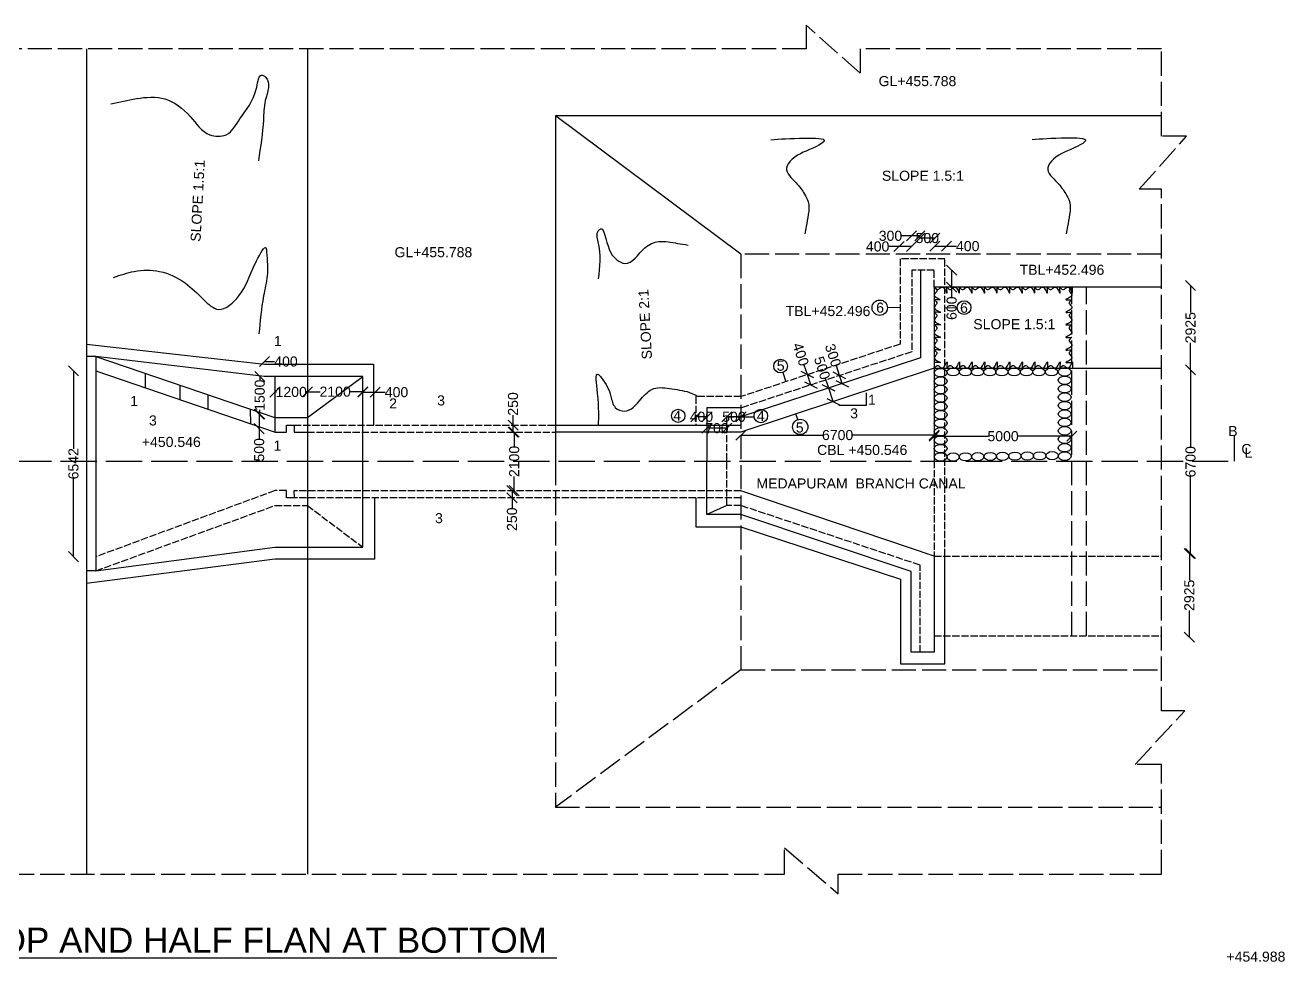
# Model space of a CAD drawing. Header units: millimetres. Extents: x 45862758 to 45885455, y 22181520 to 22197391.
# Drawn here: x 45866778 to 45873040, y 22189857 to 22194516 of the extents above; entities that cross this region are included whole.
import ezdxf

# ---------------------------------------------------------------- set-up
doc = ezdxf.new("R2010")
doc.units = ezdxf.units.MM
doc.header["$MEASUREMENT"] = 0
doc.linetypes.add('ACAD_ISO02W100', pattern=[15, 12, -3])
for name, color, linetype in [('DIMENSION', 7, 'Continuous'), ('DRAWING', 2, 'Continuous'), ('TEXT', 7, 'Continuous')]:
    doc.layers.add(name, color=color, linetype=linetype)
doc.styles.get("Standard").update_dxf_attribs({"font": 'arial.ttf', "height": 50})
doc.dimstyles.get("Standard").update_dxf_attribs({"dimtxt": 50, "dimasz": 50, "dimexe": 0.18, "dimexo": 0.0625, "dimgap": 0.09, "dimtad": 0, "dimdec": 0, "dimzin": 0, "dimdsep": 46, "dimtxsty": 'Standard', "dimblk": 'OBLIQUE', "dimcen": 0.09, "dimse1": 1, "dimse2": 1, "dimadec": 0, "dimazin": 0, "dimtfac": 1, "dimtdec": 0, "dimtofl": 0, "dimtmove": 0, "dimatfit": 3, "dimfxl": 1, "dimtolj": 1, "dimtzin": 0, "dimarcsym": 0})

# ---------------------------------------------------------------- blocks, each defined once
blk = doc.blocks.new('_Oblique')
at = {"color": 0, "linetype": 'ByBlock', "lineweight": -2}
blk.add_line((-0.5, -0.5), (0.5, 0.5), dxfattribs=at)
blk = doc.blocks.new('*D72')
at = {"layer": 'Defpoints', "color": 0, "transparency": 16777216}
for p in [(45869197.9, 22192200.3), (45869197.9, 22192164.3), (45869197.9, 22192164.3)]:
    blk.add_point(p, dxfattribs=at)
at = {"layer": 'DIMENSION', "color": 0, "lineweight": -2, "transparency": 16777216}
for p, q in [((45869197.9, 22192200.3), (45869197.9, 22192164.3)), ((45869197.9, 22192164.3), (45869197.9, 22192114.3))]:
    blk.add_line(p, q, dxfattribs=at)
at = {"layer": 'DIMENSION', "color": 0, "lineweight": -2, "transparency": 16777216, "xscale": 50, "yscale": 50, "zscale": 50}
for p, rotation in [((45869197.9, 22192200.3), 90), ((45869197.9, 22192164.3), 270)]:
    blk.add_blockref('_Oblique', p, dxfattribs=dict(at, rotation=rotation))
at = {"layer": 'DIMENSION', "color": 0, "transparency": 16777216, "insert": (45869197.9, 22192058.6), "char_height": 50, "attachment_point": 5, "rotation": 90}
blk.add_mtext('\\A1;250', dxfattribs=at)
blk = doc.blocks.new('*D73')
at = {"layer": 'Defpoints', "color": 0, "transparency": 16777216}
for p in [(45869187.6, 22192491.1), (45869209, 22192491.1), (45869187.6, 22192200.3)]:
    blk.add_point(p, dxfattribs=at)
at = {"layer": 'DIMENSION', "color": 0, "lineweight": -2, "transparency": 16777216}
for p, q in [((45869209, 22192491.1), (45869209, 22192420.8)), ((45869209, 22192200.3), (45869209, 22192270.6))]:
    blk.add_line(p, q, dxfattribs=at)
at = {"layer": 'DIMENSION', "color": 0, "lineweight": -2, "transparency": 16777216, "xscale": 50, "yscale": 50, "zscale": 50}
for p, rotation in [((45869209, 22192491.1), 90), ((45869209, 22192200.3), 270)]:
    blk.add_blockref('_Oblique', p, dxfattribs=dict(at, rotation=rotation))
at = {"layer": 'DIMENSION', "color": 0, "transparency": 16777216, "insert": (45869209, 22192345.7), "char_height": 50, "attachment_point": 5, "rotation": 90}
blk.add_mtext('\\A1;2100', dxfattribs=at)
blk = doc.blocks.new('*D74')
at = {"layer": 'Defpoints', "color": 0, "transparency": 16777216}
for p in [(45869203.1, 22192526.1), (45869203.1, 22192526.1), (45869203.1, 22192491.1)]:
    blk.add_point(p, dxfattribs=at)
at = {"layer": 'DIMENSION', "color": 0, "lineweight": -2, "transparency": 16777216}
for p, q in [((45869203.1, 22192526.1), (45869203.1, 22192576.1)), ((45869203.1, 22192491.1), (45869203.1, 22192526.1))]:
    blk.add_line(p, q, dxfattribs=at)
at = {"layer": 'DIMENSION', "color": 0, "lineweight": -2, "transparency": 16777216, "xscale": 50, "yscale": 50, "zscale": 50}
for p, rotation in [((45869203.1, 22192526.1), 90), ((45869203.1, 22192491.1), 270)]:
    blk.add_blockref('_Oblique', p, dxfattribs=dict(at, rotation=rotation))
at = {"layer": 'DIMENSION', "color": 0, "transparency": 16777216, "insert": (45869203.1, 22192631.7), "char_height": 50, "attachment_point": 5, "rotation": 90}
blk.add_mtext('\\A1;250', dxfattribs=at)
blk = doc.blocks.new('*D75')
at = {"layer": 'Defpoints', "color": 0, "transparency": 16777216}
for p in [(45870336.2, 22192476.7), (45871296.9, 22192476.7), (45871296.9, 22192476.7)]:
    blk.add_point(p, dxfattribs=at)
at = {"layer": 'DIMENSION', "color": 0, "lineweight": -2, "transparency": 16777216}
for p, q in [((45870336.2, 22192476.7), (45870741.8, 22192476.7)), ((45871296.9, 22192476.7), (45870891.4, 22192476.7))]:
    blk.add_line(p, q, dxfattribs=at)
at = {"layer": 'DIMENSION', "color": 0, "lineweight": -2, "transparency": 16777216, "xscale": 50, "yscale": 50, "zscale": 50, "rotation": 180}
blk.add_blockref('_Oblique', (45870336.2, 22192476.7), dxfattribs=at)
at = {"layer": 'DIMENSION', "color": 0, "lineweight": -2, "transparency": 16777216, "xscale": 50, "yscale": 50, "zscale": 50}
blk.add_blockref('_Oblique', (45871296.9, 22192476.7), dxfattribs=at)
at = {"layer": 'DIMENSION', "color": 0, "transparency": 16777216, "insert": (45870816.6, 22192476.7), "char_height": 50, "attachment_point": 5}
blk.add_mtext('\\A1;6700', dxfattribs=at)
blk = doc.blocks.new('*D76')
at = {"layer": 'Defpoints', "color": 0, "transparency": 16777216}
for p in [(45871299.3, 22193416.5), (45871357.3, 22193416.5), (45871357.3, 22193414.4)]:
    blk.add_point(p, dxfattribs=at)
at = {"layer": 'DIMENSION', "color": 0, "lineweight": -2, "transparency": 16777216}
for p, q in [((45871299.3, 22193416.5), (45871357.3, 22193416.5)), ((45871357.3, 22193416.5), (45871407.3, 22193416.5))]:
    blk.add_line(p, q, dxfattribs=at)
at = {"layer": 'DIMENSION', "color": 0, "lineweight": -2, "transparency": 16777216, "xscale": 50, "yscale": 50, "zscale": 50, "rotation": 180}
blk.add_blockref('_Oblique', (45871299.3, 22193416.5), dxfattribs=at)
at = {"layer": 'DIMENSION', "color": 0, "lineweight": -2, "transparency": 16777216, "xscale": 50, "yscale": 50, "zscale": 50}
blk.add_blockref('_Oblique', (45871357.3, 22193416.5), dxfattribs=at)
at = {"layer": 'DIMENSION', "color": 0, "transparency": 16777216, "insert": (45871463.5, 22193416.5), "char_height": 50, "attachment_point": 5}
blk.add_mtext('\\A1;400', dxfattribs=at)
blk = doc.blocks.new('*D77')
at = {"layer": 'Defpoints', "color": 0, "transparency": 16777216}
for p in [(45871121.8, 22193414.9), (45871121.8, 22193414.9), (45871184.6, 22193414.6)]:
    blk.add_point(p, dxfattribs=at)
at = {"layer": 'DIMENSION', "color": 0, "lineweight": -2, "transparency": 16777216}
for p, q in [((45871121.8, 22193414.9), (45871071.8, 22193414.9)), ((45871184.6, 22193414.9), (45871121.8, 22193414.9))]:
    blk.add_line(p, q, dxfattribs=at)
at = {"layer": 'DIMENSION', "color": 0, "lineweight": -2, "transparency": 16777216, "xscale": 50, "yscale": 50, "zscale": 50, "rotation": 180}
blk.add_blockref('_Oblique', (45871121.8, 22193414.9), dxfattribs=at)
at = {"layer": 'DIMENSION', "color": 0, "lineweight": -2, "transparency": 16777216, "xscale": 50, "yscale": 50, "zscale": 50}
blk.add_blockref('_Oblique', (45871184.6, 22193414.9), dxfattribs=at)
at = {"layer": 'DIMENSION', "color": 0, "transparency": 16777216, "insert": (45871015.6, 22193414.9), "char_height": 50, "attachment_point": 5}
blk.add_mtext('\\A1;400', dxfattribs=at)
blk = doc.blocks.new('*D78')
at = {"layer": 'Defpoints', "color": 0, "transparency": 16777216}
for p in [(45871184.6, 22193467.8), (45871184.6, 22193414.6), (45871225.7, 22193416.2)]:
    blk.add_point(p, dxfattribs=at)
at = {"layer": 'DIMENSION', "color": 0, "lineweight": -2, "transparency": 16777216}
for p, q in [((45871184.6, 22193467.8), (45871134.6, 22193467.8)), ((45871225.7, 22193467.8), (45871184.6, 22193467.8))]:
    blk.add_line(p, q, dxfattribs=at)
at = {"layer": 'DIMENSION', "color": 0, "lineweight": -2, "transparency": 16777216, "xscale": 50, "yscale": 50, "zscale": 50, "rotation": 180}
blk.add_blockref('_Oblique', (45871184.6, 22193467.8), dxfattribs=at)
at = {"layer": 'DIMENSION', "color": 0, "lineweight": -2, "transparency": 16777216, "xscale": 50, "yscale": 50, "zscale": 50}
blk.add_blockref('_Oblique', (45871225.7, 22193467.8), dxfattribs=at)
at = {"layer": 'DIMENSION', "color": 0, "transparency": 16777216, "insert": (45871079.4, 22193467.8), "char_height": 50, "attachment_point": 5}
blk.add_mtext('\\A1;300', dxfattribs=at)
blk = doc.blocks.new('*D79')
at = {"layer": 'Defpoints', "color": 0, "transparency": 16777216}
for p in [(45871225.8, 22193456.5), (45871225.8, 22193416.1), (45871299.3, 22193416.5)]:
    blk.add_point(p, dxfattribs=at)
at = {"layer": 'DIMENSION', "color": 0, "lineweight": -2, "transparency": 16777216}
blk.add_line((45871299.3, 22193456.5), (45871225.8, 22193456.5), dxfattribs=at)
at = {"layer": 'DIMENSION', "color": 0, "lineweight": -2, "transparency": 16777216, "xscale": 50, "yscale": 50, "zscale": 50, "rotation": 180}
blk.add_blockref('_Oblique', (45871225.8, 22193456.5), dxfattribs=at)
at = {"layer": 'DIMENSION', "color": 0, "lineweight": -2, "transparency": 16777216, "xscale": 50, "yscale": 50, "zscale": 50}
blk.add_blockref('_Oblique', (45871299.3, 22193456.5), dxfattribs=at)
at = {"layer": 'DIMENSION', "color": 0, "transparency": 16777216, "insert": (45871262.6, 22193456.5), "char_height": 50, "attachment_point": 5}
blk.add_mtext('\\A1;500', dxfattribs=at)
blk = doc.blocks.new('*D80')
at = {"layer": 'Defpoints', "color": 0, "transparency": 16777216}
for p in [(45871296.9, 22192476.7), (45871981.3, 22192476.7), (45871981.3, 22192471.1)]:
    blk.add_point(p, dxfattribs=at)
at = {"layer": 'DIMENSION', "color": 0, "lineweight": -2, "transparency": 16777216}
for p, q in [((45871296.9, 22192471.1), (45871564.4, 22192471.1)), ((45871981.3, 22192471.1), (45871713.8, 22192471.1))]:
    blk.add_line(p, q, dxfattribs=at)
at = {"layer": 'DIMENSION', "color": 0, "lineweight": -2, "transparency": 16777216, "xscale": 50, "yscale": 50, "zscale": 50, "rotation": 180}
blk.add_blockref('_Oblique', (45871296.9, 22192471.1), dxfattribs=at)
at = {"layer": 'DIMENSION', "color": 0, "lineweight": -2, "transparency": 16777216, "xscale": 50, "yscale": 50, "zscale": 50}
blk.add_blockref('_Oblique', (45871981.3, 22192471.1), dxfattribs=at)
at = {"layer": 'DIMENSION', "color": 0, "transparency": 16777216, "insert": (45871639.1, 22192471.1), "char_height": 50, "attachment_point": 5}
blk.add_mtext('\\A1;5000', dxfattribs=at)
blk = doc.blocks.new('*D81')
at = {"layer": 'Defpoints', "color": 0, "transparency": 16777216}
for p in [(45872565.2, 22191887.6), (45872569.1, 22191887.6), (45872563.3, 22191472.4)]:
    blk.add_point(p, dxfattribs=at)
at = {"layer": 'DIMENSION', "color": 0, "lineweight": -2, "transparency": 16777216}
for p, q in [((45872565.2, 22191887.6), (45872565.2, 22191755.4)), ((45872565.2, 22191472.4), (45872565.2, 22191604.7))]:
    blk.add_line(p, q, dxfattribs=at)
at = {"layer": 'DIMENSION', "color": 0, "lineweight": -2, "transparency": 16777216, "xscale": 50, "yscale": 50, "zscale": 50}
for p, rotation in [((45872565.2, 22191887.6), 90), ((45872565.2, 22191472.4), 270)]:
    blk.add_blockref('_Oblique', p, dxfattribs=dict(at, rotation=rotation))
at = {"layer": 'DIMENSION', "color": 0, "transparency": 16777216, "insert": (45872565.2, 22191680), "char_height": 50, "attachment_point": 5, "rotation": 90}
blk.add_mtext('\\A1;2925', dxfattribs=at)
blk = doc.blocks.new('*D82')
at = {"layer": 'Defpoints', "color": 0, "transparency": 16777216}
for p in [(45872568.8, 22192800.8), (45872571.2, 22192800.8), (45872565.2, 22191887.6)]:
    blk.add_point(p, dxfattribs=at)
at = {"layer": 'DIMENSION', "color": 0, "lineweight": -2, "transparency": 16777216}
for p, q in [((45872571.2, 22192800.8), (45872571.2, 22192419)), ((45872571.2, 22191887.6), (45872571.2, 22192269.4))]:
    blk.add_line(p, q, dxfattribs=at)
at = {"layer": 'DIMENSION', "color": 0, "lineweight": -2, "transparency": 16777216, "xscale": 50, "yscale": 50, "zscale": 50}
for p, rotation in [((45872571.2, 22192800.8), 90), ((45872571.2, 22191887.6), 270)]:
    blk.add_blockref('_Oblique', p, dxfattribs=dict(at, rotation=rotation))
at = {"layer": 'DIMENSION', "color": 0, "transparency": 16777216, "insert": (45872571.2, 22192344.2), "char_height": 50, "attachment_point": 5, "rotation": 90}
blk.add_mtext('\\A1;6700', dxfattribs=at)
blk = doc.blocks.new('*D83')
at = {"layer": 'Defpoints', "color": 0, "transparency": 16777216}
for p in [(45872564.1, 22193221.2), (45872571.2, 22193221.2), (45872568.8, 22192800.8)]:
    blk.add_point(p, dxfattribs=at)
at = {"layer": 'DIMENSION', "color": 0, "lineweight": -2, "transparency": 16777216}
for p, q in [((45872571.2, 22193221.2), (45872571.2, 22193086.3)), ((45872571.2, 22192800.8), (45872571.2, 22192935.6))]:
    blk.add_line(p, q, dxfattribs=at)
at = {"layer": 'DIMENSION', "color": 0, "lineweight": -2, "transparency": 16777216, "xscale": 50, "yscale": 50, "zscale": 50}
for p, rotation in [((45872571.2, 22193221.2), 90), ((45872571.2, 22192800.8), 270)]:
    blk.add_blockref('_Oblique', p, dxfattribs=dict(at, rotation=rotation))
at = {"layer": 'DIMENSION', "color": 0, "transparency": 16777216, "insert": (45872571.2, 22193011), "char_height": 50, "attachment_point": 5, "rotation": 90}
blk.add_mtext('\\A1;2925', dxfattribs=at)
blk = doc.blocks.new('*D117')
at = {"layer": 'Defpoints', "color": 0, "transparency": 16777216}
for p in [(45867966.9, 22192581.5), (45867941.1, 22192508.8), (45867968.2, 22192508.8)]:
    blk.add_point(p, dxfattribs=at)
at = {"layer": 'DIMENSION', "color": 0, "lineweight": -2, "transparency": 16777216}
for p, q in [((45867941.1, 22192581.5), (45867941.1, 22192508.8)), ((45867941.1, 22192508.8), (45867941.1, 22192458.8))]:
    blk.add_line(p, q, dxfattribs=at)
at = {"layer": 'DIMENSION', "color": 0, "lineweight": -2, "transparency": 16777216, "xscale": 50, "yscale": 50, "zscale": 50}
for p, rotation in [((45867941.1, 22192581.5), 90), ((45867941.1, 22192508.8), 270)]:
    blk.add_blockref('_Oblique', p, dxfattribs=dict(at, rotation=rotation))
at = {"layer": 'DIMENSION', "color": 0, "transparency": 16777216, "insert": (45867941.1, 22192403.5), "char_height": 50, "attachment_point": 5, "rotation": 90}
blk.add_mtext('\\A1;500', dxfattribs=at)
blk = doc.blocks.new('*D118')
at = {"layer": 'Defpoints', "color": 0, "transparency": 16777216}
for p in [(45867943.9, 22192768.7), (45867966.9, 22192768.7), (45867966.9, 22192581.5)]:
    blk.add_point(p, dxfattribs=at)
at = {"layer": 'DIMENSION', "color": 0, "lineweight": -2, "transparency": 16777216}
for p, q in [((45867943.9, 22192768.7), (45867943.9, 22192747.4)), ((45867943.9, 22192581.5), (45867943.9, 22192602.8))]:
    blk.add_line(p, q, dxfattribs=at)
at = {"layer": 'DIMENSION', "color": 0, "lineweight": -2, "transparency": 16777216, "xscale": 50, "yscale": 50, "zscale": 50}
for p, rotation in [((45867943.9, 22192768.7), 90), ((45867943.9, 22192581.5), 270)]:
    blk.add_blockref('_Oblique', p, dxfattribs=dict(at, rotation=rotation))
at = {"layer": 'DIMENSION', "color": 0, "transparency": 16777216, "insert": (45867943.9, 22192675.1), "char_height": 50, "attachment_point": 5, "rotation": 90}
blk.add_mtext('\\A1;1500', dxfattribs=at)
blk = doc.blocks.new('*D119')
at = {"layer": 'Defpoints', "color": 0, "transparency": 16777216}
for p in [(45867968, 22192842.5), (45867968, 22192829.3), (45867966.9, 22192768.7)]:
    blk.add_point(p, dxfattribs=at)
at = {"layer": 'DIMENSION', "color": 0, "lineweight": -2, "transparency": 16777216}
for p, q in [((45867966.9, 22192842.5), (45867968, 22192842.5)), ((45867968, 22192842.5), (45868018, 22192842.5))]:
    blk.add_line(p, q, dxfattribs=at)
at = {"layer": 'DIMENSION', "color": 0, "lineweight": -2, "transparency": 16777216, "xscale": 50, "yscale": 50, "zscale": 50, "rotation": 180}
blk.add_blockref('_Oblique', (45867966.9, 22192842.5), dxfattribs=at)
at = {"layer": 'DIMENSION', "color": 0, "lineweight": -2, "transparency": 16777216, "xscale": 50, "yscale": 50, "zscale": 50}
blk.add_blockref('_Oblique', (45867968, 22192842.5), dxfattribs=at)
at = {"layer": 'DIMENSION', "color": 0, "transparency": 16777216, "insert": (45868074.3, 22192842.5), "char_height": 50, "attachment_point": 5}
blk.add_mtext('\\A1;400', dxfattribs=at)
blk = doc.blocks.new('*D120')
at = {"layer": 'Defpoints', "color": 0, "transparency": 16777216}
for p in [(45868456.7, 22192692.6), (45868517.6, 22192690.1), (45868517.6, 22192690.1)]:
    blk.add_point(p, dxfattribs=at)
at = {"layer": 'DIMENSION', "color": 0, "lineweight": -2, "transparency": 16777216}
for p, q in [((45868456.7, 22192690.1), (45868517.6, 22192690.1)), ((45868517.6, 22192690.1), (45868567.6, 22192690.1))]:
    blk.add_line(p, q, dxfattribs=at)
at = {"layer": 'DIMENSION', "color": 0, "lineweight": -2, "transparency": 16777216, "xscale": 50, "yscale": 50, "zscale": 50, "rotation": 180}
blk.add_blockref('_Oblique', (45868456.7, 22192690.1), dxfattribs=at)
at = {"layer": 'DIMENSION', "color": 0, "lineweight": -2, "transparency": 16777216, "xscale": 50, "yscale": 50, "zscale": 50}
blk.add_blockref('_Oblique', (45868517.6, 22192690.1), dxfattribs=at)
at = {"layer": 'DIMENSION', "color": 0, "transparency": 16777216, "insert": (45868623.8, 22192690.1), "char_height": 50, "attachment_point": 5}
blk.add_mtext('\\A1;400', dxfattribs=at)
blk = doc.blocks.new('*D121')
at = {"layer": 'Defpoints', "color": 0, "transparency": 16777216}
for p in [(45871296.9, 22193297.6), (45871296.9, 22193213.3), (45871383.6, 22193213.3)]:
    blk.add_point(p, dxfattribs=at)
at = {"layer": 'DIMENSION', "color": 0, "lineweight": -2, "transparency": 16777216}
for p, q in [((45871383.6, 22193297.6), (45871383.6, 22193213.3)), ((45871383.6, 22193213.3), (45871383.6, 22193163.3))]:
    blk.add_line(p, q, dxfattribs=at)
at = {"layer": 'DIMENSION', "color": 0, "lineweight": -2, "transparency": 16777216, "xscale": 50, "yscale": 50, "zscale": 50}
for p, rotation in [((45871383.6, 22193297.6), 90), ((45871383.6, 22193213.3), 270)]:
    blk.add_blockref('_Oblique', p, dxfattribs=dict(at, rotation=rotation))
at = {"layer": 'DIMENSION', "color": 0, "transparency": 16777216, "insert": (45871383.6, 22193107.9), "char_height": 50, "attachment_point": 5, "rotation": 90}
blk.add_mtext('\\A1;600', dxfattribs=at)
blk = doc.blocks.new('*D122')
at = {"layer": 'Defpoints', "color": 0, "transparency": 16777216}
for p in [(45870772.2, 22192710.6), (45870772.2, 22192710.6), (45870794.2, 22192643.7)]:
    blk.add_point(p, dxfattribs=at)
at = {"layer": 'DIMENSION', "color": 0, "lineweight": -2, "transparency": 16777216}
for p, q in [((45870772.2, 22192710.6), (45870756.7, 22192758.1)), ((45870794.2, 22192643.7), (45870772.2, 22192710.6))]:
    blk.add_line(p, q, dxfattribs=at)
at = {"layer": 'DIMENSION', "color": 0, "lineweight": -2, "transparency": 16777216, "xscale": 50, "yscale": 50, "zscale": 50}
for p, rotation in [((45870772.2, 22192710.6), 108.137411061126), ((45870794.2, 22192643.7), 288.1374110611259)]:
    blk.add_blockref('_Oblique', p, dxfattribs=dict(at, rotation=rotation))
at = {"layer": 'DIMENSION', "color": 0, "transparency": 16777216, "insert": (45870739.5, 22192810.6), "char_height": 50, "attachment_point": 5, "rotation": 288.13741}
blk.add_mtext('\\A1;500', dxfattribs=at)
blk = doc.blocks.new('*D123')
at = {"layer": 'Defpoints', "color": 0, "transparency": 16777216}
for p in [(45870826.7, 22192773.4), (45870826.7, 22192773.4), (45870840, 22192732.8)]:
    blk.add_point(p, dxfattribs=at)
at = {"layer": 'DIMENSION', "color": 0, "lineweight": -2, "transparency": 16777216}
for p, q in [((45870826.7, 22192773.4), (45870811.1, 22192820.9)), ((45870840, 22192732.8), (45870826.7, 22192773.4))]:
    blk.add_line(p, q, dxfattribs=at)
at = {"layer": 'DIMENSION', "color": 0, "lineweight": -2, "transparency": 16777216, "xscale": 50, "yscale": 50, "zscale": 50}
for p, rotation in [((45870826.7, 22192773.4), 108.1879066869579), ((45870840, 22192732.8), 288.1879066869579)]:
    blk.add_blockref('_Oblique', p, dxfattribs=dict(at, rotation=rotation))
at = {"layer": 'DIMENSION', "color": 0, "transparency": 16777216, "insert": (45870793.9, 22192873.3), "char_height": 50, "attachment_point": 5, "rotation": 288.18791}
blk.add_mtext('\\A1;300', dxfattribs=at)
blk = doc.blocks.new('*D124')
at = {"layer": 'Defpoints', "color": 0, "transparency": 16777216}
for p in [(45870666.8, 22192777.4), (45870666.8, 22192777.4), (45870683.7, 22192726.4)]:
    blk.add_point(p, dxfattribs=at)
at = {"layer": 'DIMENSION', "color": 0, "lineweight": -2, "transparency": 16777216}
for p, q in [((45870666.8, 22192777.4), (45870651.1, 22192824.9)), ((45870683.7, 22192726.4), (45870666.8, 22192777.4))]:
    blk.add_line(p, q, dxfattribs=at)
at = {"layer": 'DIMENSION', "color": 0, "lineweight": -2, "transparency": 16777216, "xscale": 50, "yscale": 50, "zscale": 50}
for p, rotation in [((45870666.8, 22192777.4), 108.2957842455854), ((45870683.7, 22192726.4), 288.2957842455854)]:
    blk.add_blockref('_Oblique', p, dxfattribs=dict(at, rotation=rotation))
at = {"layer": 'DIMENSION', "color": 0, "transparency": 16777216, "insert": (45870633.5, 22192878.3), "char_height": 50, "attachment_point": 5, "rotation": 288.29578}
blk.add_mtext('\\A1;400', dxfattribs=at)
blk = doc.blocks.new('*D125')
at = {"layer": 'Defpoints', "color": 0, "transparency": 16777216}
for p in [(45870266, 22192567.7), (45870266, 22192567.7), (45870336.2, 22192567.7)]:
    blk.add_point(p, dxfattribs=at)
at = {"layer": 'DIMENSION', "color": 0, "lineweight": -2, "transparency": 16777216}
blk.add_line((45870336.2, 22192567.7), (45870266, 22192567.7), dxfattribs=at)
at = {"layer": 'DIMENSION', "color": 0, "lineweight": -2, "transparency": 16777216, "xscale": 50, "yscale": 50, "zscale": 50, "rotation": 180}
blk.add_blockref('_Oblique', (45870266, 22192567.7), dxfattribs=at)
at = {"layer": 'DIMENSION', "color": 0, "lineweight": -2, "transparency": 16777216, "xscale": 50, "yscale": 50, "zscale": 50}
blk.add_blockref('_Oblique', (45870336.2, 22192567.7), dxfattribs=at)
at = {"layer": 'DIMENSION', "color": 0, "transparency": 16777216, "insert": (45870301.1, 22192567.7), "char_height": 50, "attachment_point": 5}
blk.add_mtext('\\A1;500', dxfattribs=at)
blk = doc.blocks.new('*D126')
at = {"layer": 'Defpoints', "color": 0, "transparency": 16777216}
for p in [(45870167.2, 22192567.9), (45870266.1, 22192567.9), (45870167.2, 22192511)]:
    blk.add_point(p, dxfattribs=at)
at = {"layer": 'DIMENSION', "color": 0, "lineweight": -2, "transparency": 16777216}
blk.add_line((45870266.1, 22192511), (45870167.2, 22192511), dxfattribs=at)
at = {"layer": 'DIMENSION', "color": 0, "lineweight": -2, "transparency": 16777216, "xscale": 50, "yscale": 50, "zscale": 50, "rotation": 180}
blk.add_blockref('_Oblique', (45870167.2, 22192511), dxfattribs=at)
at = {"layer": 'DIMENSION', "color": 0, "lineweight": -2, "transparency": 16777216, "xscale": 50, "yscale": 50, "zscale": 50}
blk.add_blockref('_Oblique', (45870266.1, 22192511), dxfattribs=at)
at = {"layer": 'DIMENSION', "color": 0, "transparency": 16777216, "insert": (45870216.7, 22192511), "char_height": 50, "attachment_point": 5}
blk.add_mtext('\\A1;700', dxfattribs=at)
blk = doc.blocks.new('*D127')
at = {"layer": 'Defpoints', "color": 0, "transparency": 16777216}
for p in [(45870111.9, 22192567.9), (45870111.9, 22192567.9), (45870167.2, 22192567.9)]:
    blk.add_point(p, dxfattribs=at)
at = {"layer": 'DIMENSION', "color": 0, "lineweight": -2, "transparency": 16777216}
blk.add_line((45870167.2, 22192567.9), (45870111.9, 22192567.9), dxfattribs=at)
at = {"layer": 'DIMENSION', "color": 0, "lineweight": -2, "transparency": 16777216, "xscale": 50, "yscale": 50, "zscale": 50, "rotation": 180}
blk.add_blockref('_Oblique', (45870111.9, 22192567.9), dxfattribs=at)
at = {"layer": 'DIMENSION', "color": 0, "lineweight": -2, "transparency": 16777216, "xscale": 50, "yscale": 50, "zscale": 50}
blk.add_blockref('_Oblique', (45870167.2, 22192567.9), dxfattribs=at)
at = {"layer": 'DIMENSION', "color": 0, "transparency": 16777216, "insert": (45870139.5, 22192567.9), "char_height": 50, "attachment_point": 5}
blk.add_mtext('\\A1;400', dxfattribs=at)
blk = doc.blocks.new('*D128')
at = {"layer": 'Defpoints', "color": 0, "ltscale": 15, "transparency": 16777216}
for p in [(45868019.8, 22192691.2), (45868180.7, 22192691.2), (45868180.7, 22192691.2)]:
    blk.add_point(p, dxfattribs=at)
at = {"layer": 'DIMENSION', "color": 0, "lineweight": -2, "ltscale": 15, "transparency": 16777216}
for p, q in [((45868019.8, 22192691.2), (45868027.9, 22192691.2)), ((45868180.7, 22192691.2), (45868172.6, 22192691.2))]:
    blk.add_line(p, q, dxfattribs=at)
at = {"layer": 'DIMENSION', "color": 0, "lineweight": -2, "ltscale": 15, "transparency": 16777216, "xscale": 50, "yscale": 50, "zscale": 50, "rotation": 180}
blk.add_blockref('_Oblique', (45868019.8, 22192691.2), dxfattribs=at)
at = {"layer": 'DIMENSION', "color": 0, "lineweight": -2, "ltscale": 15, "transparency": 16777216, "xscale": 50, "yscale": 50, "zscale": 50}
blk.add_blockref('_Oblique', (45868180.7, 22192691.2), dxfattribs=at)
at = {"layer": 'DIMENSION', "color": 0, "ltscale": 15, "transparency": 16777216, "insert": (45868100.3, 22192691.2), "char_height": 50, "attachment_point": 5}
blk.add_mtext('\\A1;1200', dxfattribs=at)
blk = doc.blocks.new('*D129')
at = {"layer": 'Defpoints', "color": 0, "ltscale": 15, "transparency": 16777216}
for p in [(45868180.7, 22192691.2), (45868456.7, 22192692.6), (45868456.7, 22192692.6)]:
    blk.add_point(p, dxfattribs=at)
at = {"layer": 'DIMENSION', "color": 0, "lineweight": -2, "ltscale": 15, "transparency": 16777216}
for p, q in [((45868180.7, 22192692.6), (45868243.6, 22192692.6)), ((45868456.7, 22192692.6), (45868393.8, 22192692.6))]:
    blk.add_line(p, q, dxfattribs=at)
at = {"layer": 'DIMENSION', "color": 0, "lineweight": -2, "ltscale": 15, "transparency": 16777216, "xscale": 50, "yscale": 50, "zscale": 50, "rotation": 180}
blk.add_blockref('_Oblique', (45868180.7, 22192692.6), dxfattribs=at)
at = {"layer": 'DIMENSION', "color": 0, "lineweight": -2, "ltscale": 15, "transparency": 16777216, "xscale": 50, "yscale": 50, "zscale": 50}
blk.add_blockref('_Oblique', (45868456.7, 22192692.6), dxfattribs=at)
at = {"layer": 'DIMENSION', "color": 0, "ltscale": 15, "transparency": 16777216, "insert": (45868318.7, 22192692.6), "char_height": 50, "attachment_point": 5}
blk.add_mtext('\\A1;2100', dxfattribs=at)
blk = doc.blocks.new('*D130')
at = {"layer": 'Defpoints', "color": 0, "ltscale": 15, "transparency": 16777216}
for p in [(45867017.9, 22192796.7), (45867129.8, 22192796.7), (45867129.8, 22191872.1)]:
    blk.add_point(p, dxfattribs=at)
at = {"layer": 'DIMENSION', "color": 0, "lineweight": -2, "ltscale": 15, "transparency": 16777216}
for p, q in [((45867017.9, 22192796.7), (45867017.9, 22192409)), ((45867017.9, 22191872.1), (45867017.9, 22192259.8))]:
    blk.add_line(p, q, dxfattribs=at)
at = {"layer": 'DIMENSION', "color": 0, "lineweight": -2, "ltscale": 15, "transparency": 16777216, "xscale": 50, "yscale": 50, "zscale": 50}
for p, rotation in [((45867017.9, 22192796.7), 90), ((45867017.9, 22191872.1), 270)]:
    blk.add_blockref('_Oblique', p, dxfattribs=dict(at, rotation=rotation))
at = {"layer": 'DIMENSION', "color": 0, "ltscale": 15, "transparency": 16777216, "insert": (45867017.9, 22192334.4), "char_height": 50, "attachment_point": 5, "rotation": 90}
blk.add_mtext('\\A1;6542', dxfattribs=at)

msp = doc.modelspace()

# ---------------------------------------------------------------- linework, layer by layer
at = {"layer": 'DIMENSION', "color": 0}
for points in [[(45871127, 22193110.9), (45871064, 22193110.5)], [(45871350.4, 22193110.5), (45871411, 22193110.9)], [(45870543.6, 22192787.6), (45870558.8, 22192741.7)], [(45870958.7, 22192686.8), (45870958.7, 22192624.1), (45870822.9, 22192624.1)], [(45870619, 22192553.6), (45870609.5, 22192582.5)], [(45870336.2, 22192567.7), (45870403.2, 22192567.7)]]:
    msp.add_lwpolyline(points, dxfattribs=at)
at = {"layer": 'DIMENSION', "color": 0, "ltscale": 15}
for points in [[(45867375.1, 22192712.5), (45867375.3, 22192783.5)], [(45868019.8, 22192491.1), (45868019.8, 22192768.7)], [(45867547.9, 22192653.1), (45867548.3, 22192724.5)], [(45867687.4, 22192605.2), (45867688.1, 22192676.7)], [(45867898.9, 22192532.6), (45867898.6, 22192604.8)]]:
    msp.add_lwpolyline(points, dxfattribs=at)
at = {"layer": 'DIMENSION', "color": 0}
for centre, radius in [((45871025.9, 22193110.5), 38.1), ((45871445.3, 22193110.9), 34.3), ((45870533.2, 22192819.9), 33.9), ((45870024.5, 22192572.7), 33), ((45870435.1, 22192572), 33.7), ((45870630.7, 22192517.3), 38.1)]:
    msp.add_circle(centre, radius, dxfattribs=at)
for centre, major_axis in [((45871329, 22192787.2), (-31.9, 0)), ((45871329, 22192745.3), (-31.9, 0)), ((45871391, 22192791.3), (-30.4, 0)), ((45871451.7, 22192791.3), (-30.4, 0)), ((45871512.2, 22192791.3), (-30.4, 0)), ((45871572.9, 22192791.3), (-30.4, 0)), ((45871633.5, 22192791.3), (-30.4, 0)), ((45871694.3, 22192791.3), (-30.4, 0)), ((45871755.2, 22192791.3), (-30.4, 0)), ((45871817.2, 22192791.3), (-30.4, 0)), ((45871879.9, 22192791.3), (-30.4, 0)), ((45871945.3, 22192791.3), (-31.9, 0)), ((45871945.3, 22192749.4), (-31.9, 0)), ((45871329, 22192703.4), (-31.9, 0)), ((45871945.3, 22192707.5), (-31.9, 0)), ((45871329, 22192661.4), (-31.9, 0)), ((45871329, 22192619.5), (-31.9, 0)), ((45871945.3, 22192665.5), (-31.9, 0)), ((45871945.3, 22192623.6), (-31.9, 0)), ((45871329, 22192577.6), (-31.9, 0)), ((45871945.3, 22192581.7), (-31.9, 0)), ((45871329, 22192535.7), (-31.9, 0)), ((45871329, 22192493.7), (-31.9, 0)), ((45871945.3, 22192539.8), (-31.9, 0)), ((45871945.3, 22192497.8), (-31.9, 0)), ((45871329, 22192451.8), (-31.9, 0)), ((45871945.3, 22192455.9), (-31.9, 0)), ((45871329, 22192409.9), (-31.9, 0)), ((45871329, 22192368), (-31.9, 0)), ((45871390.5, 22192368.1), (-30.8, 0)), ((45871452, 22192368.8), (-30.8, 0)), ((45871513.5, 22192369.7), (-30.8, 0)), ((45871575.1, 22192370.6), (-30.8, 0)), ((45871636.6, 22192371.5), (-30.8, 0)), ((45871698.1, 22192372.2), (-30.8, 0)), ((45871759.6, 22192373), (-30.8, 0)), ((45871821.1, 22192373.9), (-30.8, 0)), ((45871882.7, 22192374.8), (-30.8, 0)), ((45871945.3, 22192414), (-31.9, 0)), ((45871945.3, 22192372.1), (-31.9, 0))]:
    msp.add_ellipse(centre, major_axis=major_axis, ratio=0.657365, dxfattribs=at)
for points in [[(45867204.3, 22194123.7), (45867330.7, 22194150.5), (45867472.5, 22194148.9), (45867598, 22194061.8), (45867695.9, 22193970.5), (45867776.7, 22193971.1), (45867845.4, 22194050.1), (45867928.7, 22194207.8), (45867956.7, 22194267.3), (45867971.6, 22194258.8), (45867971.6, 22194140.3), (45867961.9, 22194045.5), (45867937.3, 22193841.1)], [(45870484.9, 22193946.2), (45870656.2, 22193954), (45870750.2, 22193939.7), (45870711.2, 22193912.7), (45870591, 22193848.8), (45870562.1, 22193805.3), (45870609.8, 22193732.1), (45870652.4, 22193675.3), (45870670.4, 22193637.4), (45870670.8, 22193573.6), (45870660.4, 22193513.6), (45870653.9, 22193477.1)], [(45871783.9, 22193947.2), (45871955.2, 22193955.1), (45872049.3, 22193940.8), (45872010.2, 22193913.8), (45871890.1, 22193849.8), (45871861.1, 22193806.4), (45871908.8, 22193733.2), (45871951.4, 22193676.4), (45871969.5, 22193638.5), (45871969.9, 22193574.7), (45871959.4, 22193514.7), (45871953, 22193478.2)], [(45869628.5, 22193253.5), (45869626.6, 22193438.8), (45869627.9, 22193494.2), (45869640.7, 22193503.1), (45869657.9, 22193476.4), (45869719.7, 22193348.4), (45869758, 22193330.5), (45869858.7, 22193408.2), (45869927.6, 22193439.4), (45870021.3, 22193430.5), (45870074.2, 22193422.2)], [(45867217.2, 22193261.2), (45867320, 22193291.1), (45867446.2, 22193291.1), (45867572.3, 22193233.7), (45867666.2, 22193149.7), (45867738.5, 22193102), (45867839.6, 22193169.1), (45867927.8, 22193342.9), (45867975.6, 22193406.9), (45867978, 22193387.8), (45867980.9, 22193268.7), (45867963, 22193169.1), (45867939.9, 22192980.1)], [(45871296.9, 22193213.3), (45871310, 22193194.4), (45871296.9, 22193175.8), (45871308.6, 22193160.6), (45871327.2, 22193150.8), (45871296.9, 22193150.8)], [(45871296.9, 22193213.3), (45871315.8, 22193200.2), (45871334.3, 22193213.3), (45871349.5, 22193201.6), (45871359.3, 22193182.9), (45871359.3, 22193213.3)], [(45871359.3, 22193213.3), (45871378.2, 22193200.2), (45871396.8, 22193213.3), (45871412, 22193201.6), (45871421.8, 22193182.9), (45871421.8, 22193213.3)], [(45871421.8, 22193213.3), (45871440.7, 22193200.2), (45871459.2, 22193213.3), (45871474.4, 22193201.6), (45871484.2, 22193182.9), (45871484.2, 22193213.3)], [(45871484.2, 22193213.3), (45871503.1, 22193200.2), (45871521.7, 22193213.3), (45871536.9, 22193201.6), (45871546.6, 22193182.9), (45871546.6, 22193213.3)], [(45871546.6, 22193213.3), (45871565.5, 22193200.2), (45871584.1, 22193213.3), (45871599.3, 22193201.6), (45871609.1, 22193182.9), (45871609.1, 22193213.3)], [(45871609.1, 22193213.3), (45871628, 22193200.2), (45871646.5, 22193213.3), (45871661.7, 22193201.6), (45871671.5, 22193182.9), (45871671.5, 22193213.3)], [(45871671.5, 22193213.3), (45871690.4, 22193200.2), (45871709, 22193213.3), (45871724.2, 22193201.6), (45871734, 22193182.9), (45871734, 22193213.3)], [(45871734, 22193213.3), (45871752.9, 22193200.2), (45871771.4, 22193213.3), (45871786.6, 22193201.6), (45871796.4, 22193182.9), (45871796.4, 22193213.3)], [(45871796.4, 22193213.3), (45871815.3, 22193200.2), (45871833.8, 22193213.3), (45871849.1, 22193201.6), (45871858.8, 22193182.9), (45871858.8, 22193213.3)], [(45871858.8, 22193213.3), (45871877.7, 22193200.2), (45871896.3, 22193213.3), (45871911.5, 22193201.6), (45871921.3, 22193182.9), (45871921.3, 22193213.3)], [(45871921.3, 22193213.3), (45871940.2, 22193200.2), (45871958.7, 22193213.3), (45871973.9, 22193201.6), (45871983.7, 22193182.9), (45871983.7, 22193213.3)], [(45871981.5, 22193213.3), (45871968.3, 22193194.4), (45871981.4, 22193175.8), (45871969.7, 22193160.6), (45871951, 22193150.9), (45871981.4, 22193150.9)], [(45871296.9, 22193150.8), (45871310, 22193131.9), (45871296.9, 22193113.4), (45871308.6, 22193098.2), (45871327.3, 22193088.4), (45871296.9, 22193088.4)], [(45871981.4, 22193150.9), (45871968.2, 22193132), (45871981.3, 22193113.4), (45871969.6, 22193098.2), (45871950.9, 22193088.5), (45871981.3, 22193088.4)], [(45871296.9, 22193088.4), (45871310, 22193069.5), (45871296.9, 22193050.9), (45871308.6, 22193035.7), (45871327.3, 22193025.9), (45871296.9, 22193026)], [(45871981.3, 22193088.4), (45871968.2, 22193069.5), (45871981.3, 22193051), (45871969.5, 22193035.8), (45871950.8, 22193026), (45871981.2, 22193026)], [(45871296.9, 22193026), (45871310, 22193007), (45871296.9, 22192988.5), (45871308.6, 22192973.3), (45871327.3, 22192963.5), (45871296.9, 22192963.5)], [(45871981.3, 22193026), (45871968.2, 22193007.1), (45871981.2, 22192988.5), (45871969.5, 22192973.3), (45871950.8, 22192963.6), (45871981.2, 22192963.5)], [(45871296.9, 22192963.5), (45871310, 22192944.6), (45871296.9, 22192926.1), (45871308.6, 22192910.8), (45871327.3, 22192901.1), (45871296.9, 22192901.1)], [(45871981.3, 22192963.6), (45871968.1, 22192944.7), (45871981.2, 22192926.1), (45871969.5, 22192910.9), (45871950.8, 22192901.2), (45871981.2, 22192901.1)], [(45871296.9, 22192901.1), (45871310, 22192882.2), (45871296.9, 22192863.6), (45871308.6, 22192848.4), (45871327.3, 22192838.6), (45871296.9, 22192838.6)], [(45871981.3, 22192901.1), (45871968.1, 22192882.2), (45871981.2, 22192863.7), (45871969.5, 22192848.5), (45871950.8, 22192838.7), (45871981.2, 22192838.7)], [(45871296.9, 22192810.3), (45871315.8, 22192823.4), (45871334.3, 22192810.3), (45871349.5, 22192822), (45871359.3, 22192840.7), (45871359.3, 22192810.3)], [(45871359.3, 22192810.3), (45871378.2, 22192823.4), (45871396.8, 22192810.3), (45871412, 22192822), (45871421.8, 22192840.7), (45871421.8, 22192810.3)], [(45871421.8, 22192810.3), (45871440.7, 22192823.4), (45871459.2, 22192810.3), (45871474.4, 22192822), (45871484.2, 22192840.7), (45871484.2, 22192810.3)], [(45871484.2, 22192810.3), (45871503.1, 22192823.4), (45871521.7, 22192810.3), (45871536.9, 22192822), (45871546.6, 22192840.7), (45871546.6, 22192810.3)], [(45871546.6, 22192810.3), (45871565.5, 22192823.4), (45871584.1, 22192810.3), (45871599.3, 22192822), (45871609.1, 22192840.7), (45871609.1, 22192810.3)], [(45871609.1, 22192810.3), (45871628, 22192823.4), (45871646.5, 22192810.3), (45871661.7, 22192822), (45871671.5, 22192840.7), (45871671.5, 22192810.3)], [(45871671.5, 22192810.3), (45871690.4, 22192823.4), (45871709, 22192810.3), (45871724.2, 22192822), (45871734, 22192840.7), (45871734, 22192810.3)], [(45871734, 22192810.3), (45871752.9, 22192823.4), (45871771.4, 22192810.3), (45871786.6, 22192822), (45871796.4, 22192840.7), (45871796.4, 22192810.3)], [(45871796.4, 22192810.3), (45871815.3, 22192823.4), (45871833.8, 22192810.3), (45871849.1, 22192822), (45871858.8, 22192840.7), (45871858.8, 22192810.3)], [(45871858.8, 22192810.3), (45871877.7, 22192823.4), (45871896.3, 22192810.3), (45871911.5, 22192822), (45871921.3, 22192840.7), (45871921.3, 22192810.3)], [(45871921.3, 22192810.3), (45871940.2, 22192823.4), (45871958.7, 22192810.3), (45871973.9, 22192822), (45871983.7, 22192840.7), (45871983.7, 22192810.3)], [(45869627.6, 22192526.1), (45869622.8, 22192686.1), (45869627.6, 22192777.9), (45869641.3, 22192763.4), (45869689.7, 22192669.2), (45869711.4, 22192614.5), (45869757.4, 22192596), (45869839.6, 22192657.1), (45869902.4, 22192707.9), (45869992.7, 22192707.1), (45870091.8, 22192684.5), (45870124.2, 22192668.1)]]:
    msp.add_spline(points, degree=3, dxfattribs=at)
at = {"layer": 'DRAWING', "color": 0, "linetype": 'ACAD_ISO02W100', "ltscale": 10}
for points in [[(45866553, 22190293.6), (45870553, 22190293.6), (45870553, 22190424.1), (45870819.1, 22190195.6), (45870819.1, 22190293.6), (45872426.2, 22190293.6), (45872426.2, 22190839.2), (45872295.2, 22190839.2), (45872542.7, 22191105), (45872426.2, 22191105), (45872426.2, 22193700.6), (45872316.4, 22193700.6), (45872551, 22193964.1), (45872426.2, 22193964.1), (45872426.2, 22194398.8), (45870928.9, 22194398.8), (45870928.9, 22194277.5), (45870660.5, 22194515.7), (45870660.5, 22194398.8), (45866581.6, 22194398.8)], [(45872426.2, 22193377.2), (45870336.2, 22193377.2), (45870336.2, 22191310), (45872426.2, 22191310)], [(45871981.3, 22191477.9), (45871981.3, 22193213.3)], [(45872053.2, 22191477.9), (45872053.2, 22193213.3)], [(45869413.8, 22192347.8), (45869413.8, 22190625.4), (45872426.2, 22190625.4)], [(45870336.2, 22191310), (45869413.8, 22190625.4)]]:
    msp.add_lwpolyline(points, dxfattribs=at)
at = {"layer": 'DRAWING', "color": 0}
for points in [[(45867082.1, 22194398.8), (45867082.1, 22192347.8)], [(45868180.7, 22194398.8), (45868180.7, 22192347.8)], [(45872426.2, 22194065.3), (45869413.8, 22194065.3), (45869413.8, 22192347.8)], [(45870336.2, 22193377.2), (45869413.8, 22194065.3)], [(45871229.3, 22193297.6), (45871229.3, 22192860.3), (45870336.2, 22192567.7)], [(45872426.2, 22193213.3), (45871296.9, 22193213.3), (45871296.9, 22192347.8)], [(45867082.1, 22192928.6), (45867968, 22192829.3), (45868509.1, 22192829.3), (45868509.1, 22192526.1)], [(45867128.6, 22192867.8), (45867082.1, 22192867.8)], [(45868456.7, 22192347.8), (45868456.7, 22192768.7), (45867966, 22192768.7), (45867128.6, 22192867.8)], [(45867128.6, 22192867.8), (45867129.8, 22191872.1)], [(45867128.6, 22192867.8), (45868018.9, 22192563.7), (45868180.7, 22192563.7), (45868456.7, 22192768.7)], [(45867128.7, 22192797.1), (45868019.8, 22192491.1), (45868077, 22192491.1), (45868077, 22192526.1), (45868114.4, 22192526.1), (45868114.4, 22192491.1), (45868180.7, 22192491.1)], [(45871296.9, 22192810.3), (45870336.2, 22192491.9)], [(45871296.9, 22192810.3), (45872426.2, 22192810.3)], [(45870336.2, 22192612.2), (45870167.2, 22192612.2), (45870167.2, 22192347.8)], [(45869413.8, 22192526.1), (45870336.2, 22192526.1)], [(45870336.2, 22192491.9), (45869413.8, 22192491.1)], [(45867082.1, 22192347.8), (45867082.1, 22190293.6)], [(45868173.3, 22191919.3), (45868456.7, 22191919.3), (45868456.7, 22192347.8)], [(45868180.7, 22192347.8), (45868180.7, 22190293.6)], [(45871296.9, 22191477.9), (45871296.9, 22191396.6), (45871182.9, 22191396.6), (45871182.9, 22191798.9), (45870336.2, 22192082.2), (45870167.2, 22192082.2), (45870167.2, 22192347.8)], [(45871296.9, 22191874.3), (45870336.2, 22192200.3)], [(45868513.9, 22192164.3), (45868513.9, 22191859.6), (45868019, 22191859.6), (45867082.1, 22191739.1)], [(45870112.2, 22192164.3), (45870112.2, 22192021), (45870336.2, 22192021), (45871128.7, 22191760.1), (45871128.7, 22191339.6), (45871350.4, 22191339.8)], [(45870266, 22192126.1), (45870167.2, 22192082.2)], [(45867129.8, 22191872.1), (45867129.8, 22191801.8), (45868018.7, 22191919.3), (45868173.3, 22191919.3)], [(45871296.9, 22191874.3), (45871296.9, 22191477.9)], [(45871350.4, 22191339.8), (45871350.4, 22191874.3)], [(45867129.8, 22191801.8), (45867082.1, 22191801.8)]]:
    msp.add_lwpolyline(points, dxfattribs=at)
at = {"layer": 'DRAWING', "color": 0, "linetype": 'ACAD_ISO02W100', "ltscale": 3}
for points in [[(45871350.4, 22191874.3), (45871350.4, 22193353.2), (45871127, 22193353.2), (45871127, 22192929.6), (45870336.2, 22192668.1), (45870111.9, 22192668.1), (45870111.9, 22192523.9)], [(45871296.9, 22193213.3), (45871296.9, 22193297.6), (45871185.8, 22193297.6), (45871185.8, 22192891.3), (45870336.2, 22192612.2)], [(45868114.4, 22192526.1), (45869413.8, 22192526.1)], [(45871226.6, 22191396.6), (45871226.6, 22191829.9), (45870336.2, 22192126.1), (45870266, 22192126.1), (45870266, 22192567.9), (45870336.2, 22192567.7)], [(45868180.7, 22192491.1), (45869413.8, 22192491.1)], [(45871296.9, 22192347.8), (45871296.9, 22191874.3), (45872426.2, 22191874.3)], [(45870336.2, 22192200.3), (45868114.1, 22192200.3), (45868114.2, 22192164.3), (45868076.1, 22192164.3), (45868076.1, 22192200.9), (45868019.8, 22192200.9), (45867129.8, 22191872.1)], [(45870336.3, 22192164.3), (45868114.2, 22192164.3)], [(45867129.8, 22191801.8), (45868019.3, 22192126.6), (45868180.7, 22192126.6), (45868456.7, 22191919.3)], [(45871296.9, 22191477.9), (45872426.2, 22191477.9)]]:
    msp.add_lwpolyline(points, dxfattribs=at)
at = {"layer": 'DRAWING', "color": 0, "linetype": 'ACAD_ISO02W100', "ltscale": 15}
msp.add_lwpolyline([(45863353.9, 22192451.8), (45863353.9, 22192347.8), (45872789.8, 22192347.8), (45872789.8, 22192475)], dxfattribs=at)

# ---------------------------------------------------------------- texts
at = {"layer": 'TEXT', "color": 0}
for s, height, p in [('GL+455.788', 50, (45871020.4, 22194212.5)), ('SLOPE 1.5:1', 50, (45871036.8, 22193741.8)), ('GL+455.788', 50, (45868614, 22193361.6)), ('TBL+452.496', 50, (45871721.2, 22193274.1)), ('TBL+452.496', 50, (45870558.4, 22193068.8)), ('6', 50, (45871008.2, 22193086)), ('6', 50, (45871425.4, 22193085.3)), ('SLOPE 1.5:1', 50, (45871491.3, 22193003.5)), ('1', 50, (45868014.3, 22192919.6)), ('5', 50, (45870514.2, 22192796.9)), ('1', 50, (45867299.9, 22192621.3)), ('2', 50, (45868587.4, 22192609.4)), ('3', 50, (45868825.7, 22192624.2)), ('1', 50, (45870967.8, 22192627.7)), ('3', 50, (45867393.2, 22192524.7)), ('4', 50, (45869999.6, 22192548.2)), ('4', 50, (45870414.9, 22192547.6)), ('3', 50, (45870879.1, 22192560.1)), ('5', 50, (45870608.8, 22192489.6)), ('B', 50, (45872758.5, 22192472.1)), ('+450.546', 50, (45867357.6, 22192417.9)), ('1', 50, (45868012.4, 22192399.7)), ('CBL +450.546', 50, (45870714.7, 22192377.9)), ('C', 50, (45872824, 22192382.7)), ('L', 50, (45872839.4, 22192364.7)), ('MEDAPURAM  BRANCH CANAL', 50, (45870412.8, 22192211.3)), ('3', 50, (45868815.4, 22192038.9)), ('%%UHALF PLAN AT TOP AND HALF FLAN AT BOTTOM ', 125, (45865268, 22189901.8)), ('+454.988', 50, (45872749.6, 22189857.7))]:
    msp.add_text(s, height=height, dxfattribs=at).set_placement(p)
for s, rotation, p in [('SLOPE 1.5:1', 86.92303, (45867649.2, 22193437.4)), ('SLOPE 2:1', 92.99419, (45869893.9, 22192854.7))]:
    msp.add_text(s, height=50, rotation=rotation, dxfattribs=at).set_placement(p)

# ---------------------------------------------------------------- dimensions: what is measured, and where the dimension line sits
at = {"layer": 'DIMENSION', "color": 0}
for base, p1, p2, text, picture, middle in [((45871184.6, 22193467.8), (45871225.7, 22193416.2), (45871184.6, 22193414.6), '300', '*D78', (45871079.4, 22193467.8)), ((45871121.8, 22193414.9), (45871184.6, 22193414.6), (45871121.8, 22193414.9), '400', '*D77', (45871015.6, 22193414.9)), ((45871357.3, 22193416.5), (45871299.3, 22193416.5), (45871357.3, 22193414.4), '400', '*D76', (45871463.5, 22193416.5)), ((45867968, 22192842.5), (45867966.9, 22192768.7), (45867968, 22192829.3), '400', '*D119', (45868074.3, 22192842.5)), ((45868517.6, 22192690.1), (45868456.7, 22192692.6), (45868517.6, 22192690.1), '400', '*D120', (45868623.8, 22192690.1)), ((45871296.9, 22192476.7), (45870336.2, 22192476.7), (45871296.9, 22192476.7), '6700', '*D75', (45870816.6, 22192476.7)), ((45871981.3, 22192471.1), (45871296.9, 22192476.7), (45871981.3, 22192476.7), '5000', '*D80', (45871639.1, 22192471.1))]:
    dim = msp.add_linear_dim(base=base, p1=p1, p2=p2, text=text, dimstyle='Standard', dxfattribs=at)
    dim.commit()
    dim.dimension.update_dxf_attribs({"geometry": picture, "text_midpoint": middle})
for base, p1, p2, text, picture, middle in [((45871225.8, 22193456.5), (45871299.3, 22193416.5), (45871225.8, 22193416.1), '500', '*D79', (45871262.6, 22193456.5)), ((45870111.9, 22192567.9), (45870167.2, 22192567.9), (45870111.9, 22192567.9), '400', '*D127', (45870139.5, 22192567.9)), ((45870266, 22192567.7), (45870336.2, 22192567.7), (45870266, 22192567.7), '500', '*D125', (45870301.1, 22192567.7)), ((45870167.2, 22192511), (45870266.1, 22192567.9), (45870167.2, 22192567.9), '700', '*D126', (45870216.7, 22192511))]:
    dim = msp.add_linear_dim(base=base, p1=p1, p2=p2, text=text, dimstyle='Standard', dxfattribs=at)
    dim.commit()
    dim.dimension.update_dxf_attribs({"geometry": picture, "text_midpoint": middle, "dimtype": 160})
for base, p1, p2, text, picture, middle in [((45871383.6, 22193213.3), (45871296.9, 22193297.6), (45871296.9, 22193213.3), '600', '*D121', (45871383.6, 22193107.9)), ((45872571.2, 22193221.2), (45872568.8, 22192800.8), (45872564.1, 22193221.2), '2925', '*D83', (45872571.2, 22193011)), ((45872571.2, 22192800.8), (45872565.2, 22191887.6), (45872568.8, 22192800.8), '6700', '*D82', (45872571.2, 22192344.2)), ((45867943.9, 22192768.7), (45867966.9, 22192581.5), (45867966.9, 22192768.7), '1500', '*D118', (45867943.9, 22192675.1)), ((45869203.1, 22192526.1), (45869203.1, 22192491.1), (45869203.1, 22192526.1), '250', '*D74', (45869203.1, 22192631.7)), ((45867941.1, 22192508.8), (45867966.9, 22192581.5), (45867968.2, 22192508.8), '500', '*D117', (45867941.1, 22192403.5)), ((45869209, 22192491.1), (45869187.6, 22192200.3), (45869187.6, 22192491.1), '2100', '*D73', (45869209, 22192345.7)), ((45869197.9, 22192164.3), (45869197.9, 22192200.3), (45869197.9, 22192164.3), '250', '*D72', (45869197.9, 22192058.6)), ((45872565.2, 22191887.6), (45872563.3, 22191472.4), (45872569.1, 22191887.6), '2925', '*D81', (45872565.2, 22191680))]:
    dim = msp.add_linear_dim(base=base, p1=p1, p2=p2, angle=90, text=text, dimstyle='Standard', dxfattribs=at)
    dim.commit()
    dim.dimension.update_dxf_attribs({"geometry": picture, "text_midpoint": middle})
for p1, p2, text, picture, middle in [((45870683.7, 22192726.4), (45870666.8, 22192777.4), '400', '*D124', (45870633.5, 22192878.3)), ((45870840, 22192732.8), (45870826.7, 22192773.4), '300', '*D123', (45870793.9, 22192873.3)), ((45870794.2, 22192643.7), (45870772.2, 22192710.6), '500', '*D122', (45870739.5, 22192810.6))]:
    dim = msp.add_aligned_dim(p1=p1, p2=p2, distance=0, text=text, dimstyle='Standard', dxfattribs=at)
    dim.commit()
    dim.dimension.update_dxf_attribs({"geometry": picture, "text_midpoint": middle})
at = {"layer": 'DIMENSION', "color": 0, "ltscale": 15}
dim = msp.add_linear_dim(base=(45867017.9, 22192796.7), p1=(45867129.8, 22191872.1), p2=(45867129.8, 22192796.7), angle=90, text='6542', dimstyle='Standard', dxfattribs=at)
dim.commit()
dim.dimension.update_dxf_attribs({"geometry": '*D130', "text_midpoint": (45867017.9, 22192334.4)})
for base, p1, p2, text, picture, middle in [((45868180.7, 22192691.2), (45868019.8, 22192691.2), (45868180.7, 22192691.2), '1200', '*D128', (45868100.3, 22192691.2)), ((45868456.7, 22192692.6), (45868180.7, 22192691.2), (45868456.7, 22192692.6), '2100', '*D129', (45868318.7, 22192692.6))]:
    dim = msp.add_linear_dim(base=base, p1=p1, p2=p2, text=text, dimstyle='Standard', dxfattribs=at)
    dim.commit()
    dim.dimension.update_dxf_attribs({"geometry": picture, "text_midpoint": middle})

doc.saveas('drawing.dxf')
